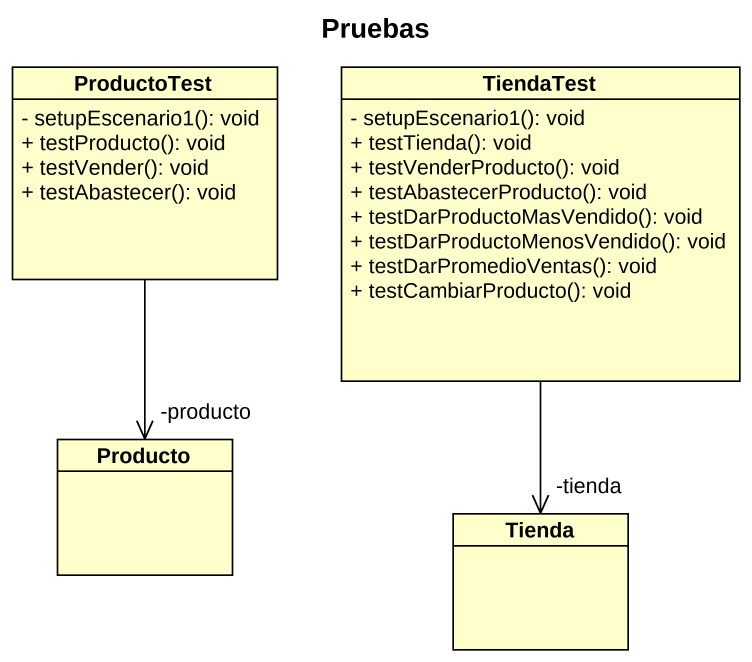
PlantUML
@startuml
title Pruebas
hide circle
hide empty members
skinparam classAttributeIconSize 0
class ProductoTest {
  - setupEscenario1(): void
  + testProducto(): void
  + testVender(): void
  + testAbastecer(): void
}
class TiendaTest {
  - setupEscenario1(): void
  + testTienda(): void
  + testVenderProducto(): void
  + testAbastecerProducto(): void
  + testDarProductoMasVendido(): void
  + testDarProductoMenosVendido(): void
  + testDarPromedioVentas(): void
  + testCambiarProducto(): void
}
class Producto
class Tienda
ProductoTest --> "-producto" Producto
TiendaTest --> "-tienda" Tienda
@enduml
